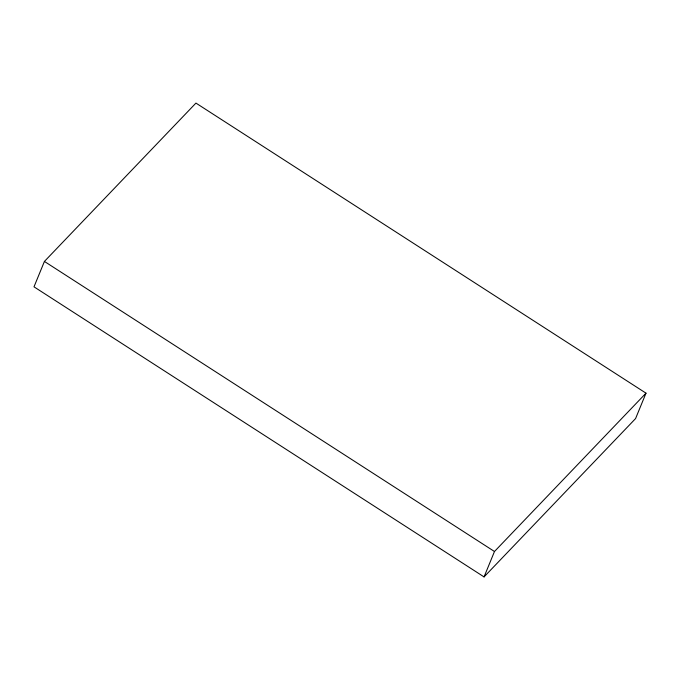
<?xml version="1.0" encoding="UTF-8"?>
<svg xmlns="http://www.w3.org/2000/svg" width="680" height="680" viewBox="0 0 680 680"><rect width="100%" height="100%" fill="white"/><g stroke="black" fill="none" stroke-linecap="round" stroke-linejoin="round"><path stroke-width="1.02" d="M44.421 261.435L34 286.832L484.058 576.912L635.579 418.565L646 393.168L195.942 103.088L44.421 261.435L494.479 551.505L646 393.168M484.058 576.912L494.479 551.505"/></g></svg>
